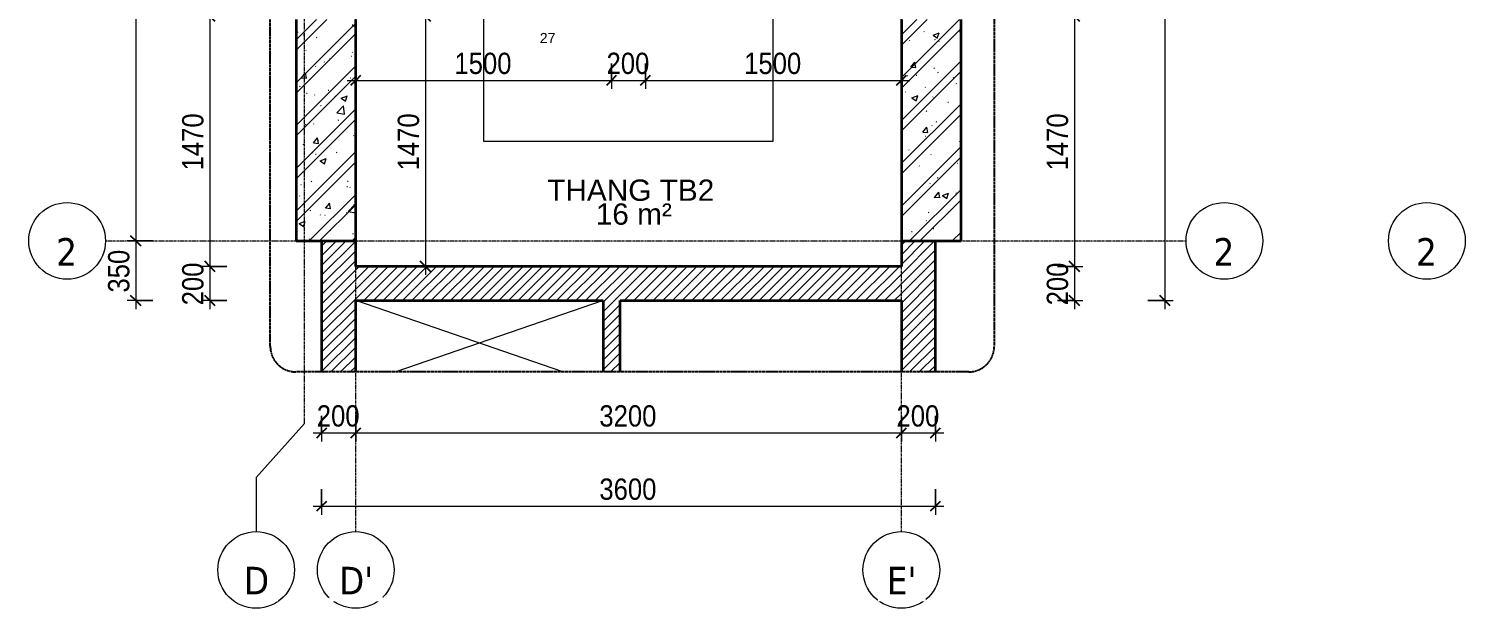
# Model space of a CAD drawing. Header units: millimetres. Extents: x 31919 to 91448, y -42770 to 34550.
# Drawn here: x 31919 to 40344, y -41009 to -37607 of the extents above; entities that cross this region are included whole.
import ezdxf

# ---------------------------------------------------------------- set-up
doc = ezdxf.new("R2010")
doc.units = ezdxf.units.MM
for name, pattern in [('Dash - Tight', [4.5, 3, -1.5]), ('Grid Line', [22.225, 12.7, -3.175, 3.175, -3.175]), ('Hidden', [7.14375, 4.7625, -2.38125])]:
    doc.linetypes.add(name, pattern=pattern)
for name, color, linetype, lineweight in [('0-1', 7, 'Continuous', 5), ('0-2', 250, 'Continuous', 18), ('A-ANNO-DIMS', 211, 'Continuous', 9), ('A-ANNO-DIMS-50', 211, 'Continuous', 9), ('A-AREA-IDEN', 2, 'Continuous', 9), ('A-DETL-GENF-1', 92, 'Dash - Tight', 18), ('A-DETL-GENF-2', 254, 'Continuous', 18), ('A-DETL-GENF-3', 92, 'Hidden', 25), ('A-DETL-MEDM', 33, 'Continuous', 35), ('A-FLOR', 192, 'Continuous', 18), ('A-FLOR-1', 250, 'Continuous', 18), ('A-WALL-1', 113, 'Continuous', 35), ('A-WALL-PATT-1', 111, 'Continuous', 18), ('S-COLS-1', 9, 'Continuous', 5), ('S-COLS-2', 7, 'Continuous', 35), ('S-GRID', 1, 'Continuous', 9), ('S-GRID-1', 1, 'Grid Line', 9), ('S-GRID-IDEN', 1, 'Continuous', 9), ('S-STRS', 31, 'Continuous', 18), ('S-STRS-ANNO', 31, 'Continuous', 18)]:
    doc.layers.add(name, color=color, linetype=linetype, lineweight=lineweight)
doc.styles.add('Arial', font='arial.ttf', dxfattribs={"height": 59.53})
doc.styles.add('Arial_3', font='arial.ttf', dxfattribs={"height": 125})
doc.styles.add('Tahoma_B', font='tahomabd.ttf', dxfattribs={"height": 162.5})
doc.styles.add('UTM Avo', font='', dxfattribs={"width": 0.9, "height": 125})
doc.styles.get('UTM Avo').set_extended_font_data('UTM Avo')
doc.dimstyles.new('1_Dim_chi_tiet_2_5', dxfattribs={"dimscale": 304.8, "dimtxt": 124.912619, "dimasz": 0.19685, "dimexe": 0.164042, "dimexo": 0.0625, "dimgap": 0.016404, "dimtad": 1, "dimdec": 0, "dimrnd": 5, "dimzin": 0, "dimdsep": 46, "dimtxsty": 'UTM Avo', "dimblk1": 'OBLIQUE', "dimblk2": 'OBLIQUE', "dimsah": 1, "dimcen": 0.09, "dimdle": 0.164042, "dimazin": 0, "dimtfac": 1, "dimtdec": 4, "dimtix": 1, "dimtmove": 0, "dimatfit": 3, "dimfxl": 0.328084, "dimfxlon": 1, "dimtvp": 1, "dimtolj": 1, "dimtzin": 0, "dimarcsym": 2})
pattern_1 = [(45, (0, 0), (-28.28427, 28.28427), [])]

# ---------------------------------------------------------------- blocks, each defined once
blk = doc.blocks.new('NCV_TKTC_KET CAU_rvt-1-TKCS_THANG BỘ TB2 - MẶT BẰNG TẦNG 1')
at = {"layer": 'S-COLS-1'}
blk.add_hatch(color=256, dxfattribs=at).paths.add_polyline_path([(37036.9, -34352.6), (37037.4, -34352.6), (37036.9, -33652.6)])
at = {"layer": 'A-FLOR-1'}
for p, q in [((35586, -35452.6), (36985.2, -35452.6)), ((37035.2, -35452.6), (37036.9, -35452.6)), ((33837.3, -39621.5), (33837.3, -39202.6)), ((35287.3, -39202.6), (35287.3, -39621.5))]:
    blk.add_line(p, q, dxfattribs=at)
at = {"layer": 'S-COLS-2'}
blk.add_line((37036.9, -33652.6), (37036.9, -34352.6), dxfattribs=at)
blk = doc.blocks.new('BORDER VIEW - BORDER VIEW-1914818-TKCS_THANG BỘ TB2 - MẶT BẰNG TẦNG 1')
at = {"layer": 'A-DETL-GENF-3'}
for p, q in [((150, 4246.2), (7018.9, 4246.2)), ((0, 150), (0, 4096.2)), ((7168.9, 4096.2), (7168.9, 150)), ((7018.9, 0), (150, 0))]:
    blk.add_line(p, q, dxfattribs=at)
for centre, start, end in [((150, 4096.2), 90, 180), ((7018.9, 4096.2), 0, 90), ((150, 150), 180, 270), ((7018.9, 150), 270, 360)]:
    blk.add_arc(centre, 150, start, end, dxfattribs=at)
blk = doc.blocks.new('Grid - M_Grid Head - Circle-353313-TKCS_THANG BỘ TB2 - MẶT BẰNG TẦNG 1')
at = {"layer": 'S-GRID-IDEN'}
blk.add_circle((0, 0), 4.5, dxfattribs=at)
blk = doc.blocks.new('DIMBLOCK1-TKCS_THANG BỘ TB2 - MẶT BẰNG TẦNG 1')
at = {"layer": 'A-ANNO-DIMS-50'}
for p, q in [((33636.9, -39879.9), (33636.9, -40029.9)), ((33636.9, -39979.9), (33636.9, -39879.9)), ((33836.9, -39879.9), (33836.9, -40029.9)), ((33836.9, -39979.9), (33836.9, -39879.9)), ((33586.9, -39979.9), (33836.9, -39979.9))]:
    blk.add_line(p, q, dxfattribs=at)
at = {"layer": 'A-ANNO-DIMS-50', "lineweight": 25}
for p, q in [((33636.9, -39979.9), (33606.9, -40009.9)), ((33636.9, -39979.9), (33666.9, -39949.9)), ((33836.9, -39979.9), (33806.9, -40009.9)), ((33836.9, -39979.9), (33866.9, -39949.9))]:
    blk.add_line(p, q, dxfattribs=at)
at = {"layer": 'A-ANNO-DIMS-50', "color": 0, "insert": (33608.6, -39817.5), "char_height": 125, "width": 308.118, "attachment_point": 1, "line_spacing_factor": 1.110334, "style": 'UTM Avo'}
blk.add_mtext('200', dxfattribs=at)
blk = doc.blocks.new('_Oblique')
at = {"color": 0, "linetype": 'ByBlock', "lineweight": -2}
blk.add_line((-0.5, -0.5), (0.5, 0.5), dxfattribs=at)
blk = doc.blocks.new('DIMBLOCK2-TKCS_THANG BỘ TB2 - MẶT BẰNG TẦNG 1')
at = {"layer": 'A-ANNO-DIMS-50'}
for p, q in [((33836.9, -39879.9), (33836.9, -40029.9)), ((33836.9, -39979.9), (33836.9, -39879.9)), ((37036.9, -39879.9), (37036.9, -40029.9)), ((37036.9, -39979.9), (37036.9, -39879.9)), ((33836.9, -39979.9), (37036.9, -39979.9))]:
    blk.add_line(p, q, dxfattribs=at)
at = {"layer": 'A-ANNO-DIMS-50', "lineweight": 25}
for p, q in [((33836.9, -39979.9), (33806.9, -40009.9)), ((33836.9, -39979.9), (33866.9, -39949.9)), ((37036.9, -39979.9), (37006.9, -40009.9)), ((37036.9, -39979.9), (37066.9, -39949.9))]:
    blk.add_line(p, q, dxfattribs=at)
at = {"layer": 'A-ANNO-DIMS-50', "color": 0, "insert": (35265.8, -39817.5), "char_height": 125, "width": 410.824, "attachment_point": 1, "line_spacing_factor": 1.110334, "style": 'UTM Avo'}
blk.add_mtext('3200', dxfattribs=at)
blk = doc.blocks.new('DIMBLOCK3-TKCS_THANG BỘ TB2 - MẶT BẰNG TẦNG 1')
at = {"layer": 'A-ANNO-DIMS-50'}
for p, q in [((37036.9, -39879.9), (37036.9, -40029.9)), ((37036.9, -39979.9), (37036.9, -39879.9)), ((37236.9, -39879.9), (37236.9, -40029.9)), ((37236.9, -39979.9), (37236.9, -39879.9)), ((37036.9, -39979.9), (37286.9, -39979.9))]:
    blk.add_line(p, q, dxfattribs=at)
at = {"layer": 'A-ANNO-DIMS-50', "lineweight": 25}
for p, q in [((37036.9, -39979.9), (37006.9, -40009.9)), ((37036.9, -39979.9), (37066.9, -39949.9)), ((37236.9, -39979.9), (37206.9, -40009.9)), ((37236.9, -39979.9), (37266.9, -39949.9))]:
    blk.add_line(p, q, dxfattribs=at)
at = {"layer": 'A-ANNO-DIMS-50', "color": 0, "insert": (37008.6, -39817.5), "char_height": 125, "width": 308.118, "attachment_point": 1, "line_spacing_factor": 1.110334, "style": 'UTM Avo'}
blk.add_mtext('200', dxfattribs=at)
blk = doc.blocks.new('DIMBLOCK4-TKCS_THANG BỘ TB2 - MẶT BẰNG TẦNG 1')
at = {"layer": 'A-ANNO-DIMS-50'}
for p, q in [((33636.9, -40309.9), (33636.9, -40459.9)), ((33636.9, -40409.9), (33636.9, -40309.9)), ((37236.9, -40309.9), (37236.9, -40459.9)), ((37236.9, -40409.9), (37236.9, -40309.9)), ((33586.9, -40409.9), (37286.9, -40409.9))]:
    blk.add_line(p, q, dxfattribs=at)
at = {"layer": 'A-ANNO-DIMS-50', "lineweight": 25}
for p, q in [((33636.9, -40409.9), (33606.9, -40439.9)), ((33636.9, -40409.9), (33666.9, -40379.9)), ((37236.9, -40409.9), (37206.9, -40439.9)), ((37236.9, -40409.9), (37266.9, -40379.9))]:
    blk.add_line(p, q, dxfattribs=at)
at = {"layer": 'A-ANNO-DIMS-50', "color": 0, "insert": (35265.8, -40247.5), "char_height": 125, "width": 410.824, "attachment_point": 1, "line_spacing_factor": 1.110334, "style": 'UTM Avo'}
blk.add_mtext('3600', dxfattribs=at)
blk = doc.blocks.new('DIMBLOCK14-TKCS_THANG BỘ TB2 - MẶT BẰNG TẦNG 1')
at = {"layer": 'A-ANNO-DIMS-50'}
for p, q in [((37952.1, -37532.6), (38102.1, -37532.6)), ((38052.1, -37532.6), (37952.1, -37532.6)), ((38052.1, -37532.6), (38052.1, -39002.6)), ((37952.1, -39002.6), (38102.1, -39002.6)), ((38052.1, -39002.6), (37952.1, -39002.6))]:
    blk.add_line(p, q, dxfattribs=at)
at = {"layer": 'A-ANNO-DIMS-50', "lineweight": 25}
for p, q in [((38052.1, -37532.6), (38022.1, -37502.6)), ((38052.1, -37532.6), (38082.1, -37562.6)), ((38052.1, -39002.6), (38022.1, -38972.6)), ((38052.1, -39002.6), (38082.1, -39032.6))]:
    blk.add_line(p, q, dxfattribs=at)
at = {"layer": 'A-ANNO-DIMS-50', "color": 0, "insert": (37889.7, -38438.7), "char_height": 125, "width": 410.824, "attachment_point": 1, "rotation": 90, "line_spacing_factor": 1.110334, "style": 'UTM Avo'}
blk.add_mtext('1470', dxfattribs=at)
blk = doc.blocks.new('DIMBLOCK15-TKCS_THANG BỘ TB2 - MẶT BẰNG TẦNG 1')
at = {"layer": 'A-ANNO-DIMS-50'}
for p, q in [((37952.1, -39002.6), (38102.1, -39002.6)), ((38052.1, -39002.6), (37952.1, -39002.6)), ((38052.1, -39002.6), (38052.1, -39252.6)), ((37952.1, -39202.6), (38102.1, -39202.6)), ((38052.1, -39202.6), (37952.1, -39202.6))]:
    blk.add_line(p, q, dxfattribs=at)
at = {"layer": 'A-ANNO-DIMS-50', "lineweight": 25}
for p, q in [((38052.1, -39002.6), (38022.1, -38972.6)), ((38052.1, -39002.6), (38082.1, -39032.6)), ((38052.1, -39202.6), (38022.1, -39172.6)), ((38052.1, -39202.6), (38082.1, -39232.6))]:
    blk.add_line(p, q, dxfattribs=at)
at = {"layer": 'A-ANNO-DIMS-50', "color": 0, "insert": (37889.7, -39230.9), "char_height": 125, "width": 308.118, "attachment_point": 1, "rotation": 90, "line_spacing_factor": 1.110334, "style": 'UTM Avo'}
blk.add_mtext('200', dxfattribs=at)
blk = doc.blocks.new('DIMBLOCK16-TKCS_THANG BỘ TB2 - MẶT BẰNG TẦNG 1')
at = {"layer": 'A-ANNO-DIMS-50'}
for p, q in [((38582.1, -33602.6), (38582.1, -39252.6)), ((38682.1, -33652.6), (38532.1, -33652.6)), ((38582.1, -33652.6), (38682.1, -33652.6)), ((38482.1, -39202.6), (38632.1, -39202.6)), ((38582.1, -39202.6), (38482.1, -39202.6))]:
    blk.add_line(p, q, dxfattribs=at)
at = {"layer": 'A-ANNO-DIMS-50', "lineweight": 25}
for p, q in [((38582.1, -33652.6), (38552.1, -33622.6)), ((38582.1, -33652.6), (38612.1, -33682.6)), ((38582.1, -39202.6), (38552.1, -39172.6)), ((38582.1, -39202.6), (38612.1, -39232.6))]:
    blk.add_line(p, q, dxfattribs=at)
at = {"layer": 'A-ANNO-DIMS-50', "color": 0, "insert": (38419.7, -36598.7), "char_height": 125, "width": 410.824, "attachment_point": 1, "rotation": 90, "line_spacing_factor": 1.110334, "style": 'UTM Avo'}
blk.add_mtext('5550', dxfattribs=at)
blk = doc.blocks.new('DIMBLOCK20-TKCS_THANG BỘ TB2 - MẶT BẰNG TẦNG 1')
at = {"layer": 'A-ANNO-DIMS-50'}
for p, q in [((33081, -37532.6), (32931, -37532.6)), ((32981, -37532.6), (32981, -39002.6)), ((32981, -37532.6), (33081, -37532.6)), ((33081, -39002.6), (32931, -39002.6)), ((32981, -39002.6), (33081, -39002.6))]:
    blk.add_line(p, q, dxfattribs=at)
at = {"layer": 'A-ANNO-DIMS-50', "lineweight": 25}
for p, q in [((32981, -37532.6), (32951, -37502.6)), ((32981, -37532.6), (33011, -37562.6)), ((32981, -39002.6), (32951, -38972.6)), ((32981, -39002.6), (33011, -39032.6))]:
    blk.add_line(p, q, dxfattribs=at)
at = {"layer": 'A-ANNO-DIMS-50', "color": 0, "insert": (32818.6, -38438.7), "char_height": 125, "width": 410.824, "attachment_point": 1, "rotation": 90, "line_spacing_factor": 1.110334, "style": 'UTM Avo'}
blk.add_mtext('1470', dxfattribs=at)
blk = doc.blocks.new('DIMBLOCK21-TKCS_THANG BỘ TB2 - MẶT BẰNG TẦNG 1')
at = {"layer": 'A-ANNO-DIMS-50'}
for p, q in [((33081, -39002.6), (32931, -39002.6)), ((32981, -39002.6), (32981, -39252.6)), ((32981, -39002.6), (33081, -39002.6)), ((33081, -39202.6), (32931, -39202.6)), ((32981, -39202.6), (33081, -39202.6))]:
    blk.add_line(p, q, dxfattribs=at)
at = {"layer": 'A-ANNO-DIMS-50', "lineweight": 25}
for p, q in [((32981, -39002.6), (32951, -38972.6)), ((32981, -39002.6), (33011, -39032.6)), ((32981, -39202.6), (32951, -39172.6)), ((32981, -39202.6), (33011, -39232.6))]:
    blk.add_line(p, q, dxfattribs=at)
at = {"layer": 'A-ANNO-DIMS-50', "color": 0, "insert": (32818.6, -39230.9), "char_height": 125, "width": 308.118, "attachment_point": 1, "rotation": 90, "line_spacing_factor": 1.110334, "style": 'UTM Avo'}
blk.add_mtext('200', dxfattribs=at)
blk = doc.blocks.new('DIMBLOCK22-TKCS_THANG BỘ TB2 - MẶT BẰNG TẦNG 1')
at = {"layer": 'A-ANNO-DIMS-50'}
for p, q in [((33836.9, -37810.4), (33836.9, -37960.4)), ((33836.9, -37910.4), (33836.9, -37810.4)), ((35336.9, -37810.4), (35336.9, -37960.4)), ((35336.9, -37910.4), (35336.9, -37810.4)), ((33786.9, -37910.4), (35336.9, -37910.4))]:
    blk.add_line(p, q, dxfattribs=at)
at = {"layer": 'A-ANNO-DIMS-50', "lineweight": 25}
for p, q in [((33836.9, -37910.4), (33806.9, -37940.4)), ((33836.9, -37910.4), (33866.9, -37880.4)), ((35336.9, -37910.4), (35306.9, -37940.4)), ((35336.9, -37910.4), (35366.9, -37880.4))]:
    blk.add_line(p, q, dxfattribs=at)
at = {"layer": 'A-ANNO-DIMS-50', "color": 0, "insert": (34415.8, -37748), "char_height": 125, "width": 410.824, "attachment_point": 1, "line_spacing_factor": 1.110334, "style": 'UTM Avo'}
blk.add_mtext('1500', dxfattribs=at)
blk = doc.blocks.new('DIMBLOCK23-TKCS_THANG BỘ TB2 - MẶT BẰNG TẦNG 1')
at = {"layer": 'A-ANNO-DIMS-50'}
for p, q in [((35336.9, -37810.4), (35336.9, -37960.4)), ((35336.9, -37910.4), (35336.9, -37810.4)), ((35535.6, -37810.4), (35535.6, -37960.4)), ((35535.6, -37910.4), (35535.6, -37810.4)), ((35336.9, -37910.4), (35535.6, -37910.4))]:
    blk.add_line(p, q, dxfattribs=at)
at = {"layer": 'A-ANNO-DIMS-50', "lineweight": 25}
for p, q in [((35336.9, -37910.4), (35306.9, -37940.4)), ((35336.9, -37910.4), (35366.9, -37880.4)), ((35535.6, -37910.4), (35505.6, -37940.4)), ((35535.6, -37910.4), (35565.6, -37880.4))]:
    blk.add_line(p, q, dxfattribs=at)
at = {"layer": 'A-ANNO-DIMS-50', "color": 0, "insert": (35307.9, -37748), "char_height": 125, "width": 308.118, "attachment_point": 1, "line_spacing_factor": 1.110334, "style": 'UTM Avo'}
blk.add_mtext('200', dxfattribs=at)
blk = doc.blocks.new('DIMBLOCK24-TKCS_THANG BỘ TB2 - MẶT BẰNG TẦNG 1')
at = {"layer": 'A-ANNO-DIMS-50'}
for p, q in [((35535.6, -37810.4), (35535.6, -37960.4)), ((35535.6, -37910.4), (35535.6, -37810.4)), ((37036.9, -37810.4), (37036.9, -37960.4)), ((37036.9, -37910.4), (37036.9, -37810.4)), ((35535.6, -37910.4), (37086.9, -37910.4))]:
    blk.add_line(p, q, dxfattribs=at)
at = {"layer": 'A-ANNO-DIMS-50', "lineweight": 25}
for p, q in [((35535.6, -37910.4), (35505.6, -37940.4)), ((35535.6, -37910.4), (35565.6, -37880.4)), ((37036.9, -37910.4), (37006.9, -37940.4)), ((37036.9, -37910.4), (37066.9, -37880.4))]:
    blk.add_line(p, q, dxfattribs=at)
at = {"layer": 'A-ANNO-DIMS-50', "color": 0, "insert": (36115.1, -37748), "char_height": 125, "width": 410.824, "attachment_point": 1, "line_spacing_factor": 1.110334, "style": 'UTM Avo'}
blk.add_mtext('1500', dxfattribs=at)
blk = doc.blocks.new('DIMBLOCK25-TKCS_THANG BỘ TB2 - MẶT BẰNG TẦNG 1')
at = {"layer": 'A-ANNO-DIMS-50'}
for p, q in [((32546.5, -33602.6), (32546.5, -38852.6)), ((32646.5, -33652.6), (32496.5, -33652.6)), ((32546.5, -33652.6), (32646.5, -33652.6)), ((32646.5, -38852.6), (32496.5, -38852.6)), ((32546.5, -38852.6), (32646.5, -38852.6))]:
    blk.add_line(p, q, dxfattribs=at)
at = {"layer": 'A-ANNO-DIMS-50', "lineweight": 25}
for p, q in [((32546.5, -33652.6), (32516.5, -33622.6)), ((32546.5, -33652.6), (32576.5, -33682.6)), ((32546.5, -38852.6), (32516.5, -38822.6)), ((32546.5, -38852.6), (32576.5, -38882.6))]:
    blk.add_line(p, q, dxfattribs=at)
at = {"layer": 'A-ANNO-DIMS-50', "color": 0, "insert": (32384.2, -36423.7), "char_height": 125, "width": 410.824, "attachment_point": 1, "rotation": 90, "line_spacing_factor": 1.110334, "style": 'UTM Avo'}
blk.add_mtext('5200', dxfattribs=at)
blk = doc.blocks.new('DIMBLOCK26-TKCS_THANG BỘ TB2 - MẶT BẰNG TẦNG 1')
at = {"layer": 'A-ANNO-DIMS-50', "lineweight": 25}
for p, q in [((32546.5, -38852.6), (32516.5, -38822.6)), ((32546.5, -38852.6), (32576.5, -38882.6)), ((32546.5, -39202.6), (32516.5, -39172.6)), ((32546.5, -39202.6), (32576.5, -39232.6))]:
    blk.add_line(p, q, dxfattribs=at)
at = {"layer": 'A-ANNO-DIMS-50'}
for p, q in [((32646.5, -38852.6), (32496.5, -38852.6)), ((32546.5, -38852.6), (32546.5, -39252.6)), ((32546.5, -38852.6), (32646.5, -38852.6)), ((32646.5, -39202.6), (32496.5, -39202.6)), ((32546.5, -39202.6), (32646.5, -39202.6))]:
    blk.add_line(p, q, dxfattribs=at)
at = {"layer": 'A-ANNO-DIMS-50', "color": 0, "insert": (32384.2, -39155.9), "char_height": 125, "width": 308.118, "attachment_point": 1, "rotation": 90, "line_spacing_factor": 1.110334, "style": 'UTM Avo'}
blk.add_mtext('350', dxfattribs=at)
blk = doc.blocks.new('DIMBLOCK29-TKCS_THANG BỘ TB2 - MẶT BẰNG TẦNG 1')
at = {"layer": 'A-ANNO-DIMS-50'}
for p, q in [((34245.6, -37482.6), (34245.6, -39052.6)), ((34345.6, -37532.6), (34195.6, -37532.6)), ((34245.6, -37532.6), (34345.6, -37532.6)), ((34345.6, -39002.6), (34195.6, -39002.6)), ((34245.6, -39002.6), (34345.6, -39002.6))]:
    blk.add_line(p, q, dxfattribs=at)
at = {"layer": 'A-ANNO-DIMS-50', "lineweight": 25}
for p, q in [((34245.6, -37532.6), (34215.6, -37502.6)), ((34245.6, -37532.6), (34275.6, -37562.6)), ((34245.6, -39002.6), (34215.6, -38972.6)), ((34245.6, -39002.6), (34275.6, -39032.6))]:
    blk.add_line(p, q, dxfattribs=at)
at = {"layer": 'A-ANNO-DIMS-50', "color": 0, "insert": (34083.2, -38438.7), "char_height": 125, "width": 410.824, "attachment_point": 1, "rotation": 90, "line_spacing_factor": 1.110334, "style": 'UTM Avo'}
blk.add_mtext('1470', dxfattribs=at)
blk = doc.blocks.new('Grid - M_Grid Head - Circle-353313-TKCS_THANG BỘ TB2 - MẶT BẰNG TẦNG 2-7')
at = {"layer": 'S-GRID-IDEN'}
blk.add_circle((0, 0), 4.5, dxfattribs=at)

msp = doc.modelspace()

# ---------------------------------------------------------------- hatches: boundary and pattern name
at = {"layer": 'A-DETL-GENF-2'}
h = msp.add_hatch(dxfattribs=at)
h.set_pattern_fill('FP_2', color=256, style=0, pattern_type=2)
h.set_pattern_definition([(50, (0, 0), (364.368, -31.8783), [38.1, -419.1]), (355, (0, 0), (-70.4859, 382.1133), [30.48, -335.28]), (100.451, (30.36, -2.66), (293.885, 350.2334), [32.38, -356.18]), (46.184, (0, 101.6), (542.1585, -84.086), [57.15, -628.65]), (96.636, (45.2, 94.6), (474.805, 494.8554), [48.57, -534.27]), (351.184, (0, 101.6), (474.81, 494.85), [45.72, -502.92]), (21, (50.8, 76.2), (303.2285, -204.5305), [38.1, -419.1]), (326, (50.8, 76.2), (123.604, 368.376), [30.48, -335.28]), (71.451, (76.07, 59.16), (426.8341, 163.8427), [32.38, -356.18]), (37.5, (0, 0), (6.17665, 169.11015), [3.353, -327.863, 3.353, -337.007, -336.55]), (37.5, (0, 0), (6.17665, 169.11015), [-671.576, 3.353, -333.197]), (7.5, (0, 0), (133.6389, 200.3615), [3.353, -190.703, 3.353, -320.243, -128.27]), (7.5, (0, 0), (133.6389, 200.3615), [-517.652, 3.353, -124.917]), (327.5, (-113.28, 0), (271.18182, -11.45836), [3.353, -123.647, 3.353, -392.887, -525.78]), (327.5, (-113.28, 0), (271.18182, -11.45836), [-523.24, 3.353, -522.427]), (317.5, (-164.08, 0), (296.2585, 50.8528), [3.353, -161.747, 3.353, -259.791, -373.38]), (317.5, (-164.08, 0), (296.2585, 50.8528), [-428.244, 3.353, -370.027]), (45, (0, 0), (-125.7236, 125.7236), []), (45, (0, 190.5), (-125.7236, 125.7236), [])])
h.paths.add_polyline_path([(33486.9, -38852.7), (33836.9, -38852.7), (33836.9, -37552.6), (33486.9, -37552.6)])
h.paths.add_polyline_path([(37036.9, -38852.6), (37386.9, -38852.6), (37386.9, -37552.6), (37036.9, -37552.6)])
h.paths.add_polyline_path([(33836.9, -34352.6), (33836.9, -33652.6), (33486.9, -33652.6), (33486.9, -34352.6), (33767.7, -34352.6)])
h.paths.add_polyline_path([(37227.9, -34352.6), (37386.9, -34352.6), (37386.9, -33652.6), (37037.4, -33652.6), (37037.4, -34352.6)])
at = {"layer": 'A-WALL-PATT-1'}
h = msp.add_hatch(dxfattribs=at)
h.set_pattern_fill('FP_1', color=256, style=0, pattern_type=2)
h.set_pattern_definition(pattern_1)
h.paths.add_polyline_path([(33836.9, -39621.5), (33836.9, -38852.7), (33636.9, -38852.7), (33636.9, -39621.5), (33805.3, -39621.5)])
h = msp.add_hatch(dxfattribs=at)
h.set_pattern_fill('FP_1', color=256, style=0, pattern_type=2)
h.set_pattern_definition(pattern_1)
h.paths.add_polyline_path([(37068.5, -39621.5), (37236.9, -39621.5), (37236.9, -38852.6), (37036.9, -38852.6), (37036.9, -39621.5)])
h = msp.add_hatch(dxfattribs=at)
h.set_pattern_fill('FP_1', color=256, style=0, pattern_type=2)
h.set_pattern_definition(pattern_1)
h.paths.add_polyline_path([(37036.9, -39202.6), (37036.9, -39002.6), (33836.9, -39002.6), (33836.9, -39202.6), (35497.8, -39202.6)])
h = msp.add_hatch(dxfattribs=at)
h.set_pattern_fill('FP_1', color=256, style=0, pattern_type=2)
h.set_pattern_definition(pattern_1)
h.paths.add_polyline_path([(35322, -39621.5), (35387.4, -39621.5), (35387.4, -39202.6), (35287.4, -39202.6), (35287.4, -39621.5)])

# ---------------------------------------------------------------- linework, layer by layer
at = {"layer": '0-2'}
for p, q in [((35052.1, -39621.5), (33837.3, -39202.6)), ((33837.3, -39621.5), (33837.3, -39202.6)), ((35287.3, -39202.6), (34072.5, -39621.5)), ((35287.3, -39202.6), (35287.3, -39621.5))]:
    msp.add_line(p, q, dxfattribs=at)
at = {"layer": 'A-DETL-MEDM'}
for p, q in [((33486.9, -37552.6), (33486.9, -38852.7)), ((33836.9, -38852.7), (33836.9, -37552.6)), ((37036.9, -37552.6), (37036.9, -38852.6)), ((37386.9, -38852.6), (37386.9, -37552.6)), ((33486.9, -38852.7), (33836.9, -38852.7)), ((37036.9, -38852.6), (37386.9, -38852.6))]:
    msp.add_line(p, q, dxfattribs=at)
at = {"layer": 'A-FLOR'}
msp.add_line((37035.3, -39621.5), (37035.3, -39202.6), dxfattribs=at)
at = {"layer": 'A-WALL-1'}
for p, q in [((33636.9, -38852.7), (33636.9, -39621.5)), ((33836.9, -39002.6), (33836.9, -38852.7)), ((37036.9, -38852.6), (37036.9, -39002.6)), ((37236.9, -39621.5), (37236.9, -38852.6)), ((37036.9, -39002.6), (33836.9, -39002.6)), ((33836.9, -39621.5), (33836.9, -39202.6)), ((33836.9, -39202.6), (35287.4, -39202.6)), ((35287.4, -39202.6), (35287.4, -39621.5)), ((35387.4, -39202.6), (37036.9, -39202.6)), ((35387.4, -39621.5), (35387.4, -39202.6)), ((37036.9, -39202.6), (37036.9, -39621.5))]:
    msp.add_line(p, q, dxfattribs=at)
at = {"layer": 'S-GRID'}
for p, q in [((33536.9, -39924.4), (33252.9, -40241.9)), ((33252.9, -40241.9), (33252.9, -40559.4))]:
    msp.add_line(p, q, dxfattribs=at)
at = {"layer": 'S-GRID-1'}
for p, q in [((33836.9, -39309.4), (33836.9, -32899.5)), ((37036.9, -39309.4), (37036.9, -32899.5)), ((33536.9, -38674.4), (33536.9, -33534.5)), ((33536.9, -39924.4), (33536.9, -38674.4)), ((32369, -38852.6), (33619, -38852.6)), ((33619, -38852.6), (37456.6, -38852.6)), ((37456.6, -38852.6), (38706.6, -38852.6)), ((33836.9, -40559.4), (33836.9, -39309.4)), ((37036.9, -40559.4), (37036.9, -39309.4))]:
    msp.add_line(p, q, dxfattribs=at)
at = {"layer": 'S-STRS'}
msp.add_line((37035.6, -39002.6), (37035.6, -37532.6), dxfattribs=at)
at = {"layer": 'S-STRS-ANNO'}
for p, q in [((34586.9, -37532.6), (34586.9, -38267.6)), ((36285.6, -38267.6), (36285.6, -37532.6)), ((34586.9, -38267.6), (36285.6, -38267.6))]:
    msp.add_line(p, q, dxfattribs=at)

# ---------------------------------------------------------------- block references
at = {"layer": '0-1'}
msp.add_blockref('NCV_TKTC_KET CAU_rvt-1-TKCS_THANG BỘ TB2 - MẶT BẰNG TẦNG 1', (0, 0), dxfattribs=at)
at = {"layer": 'A-DETL-GENF-1', "rotation": 270.0000000000001}
msp.add_blockref('BORDER VIEW - BORDER VIEW-1914818-TKCS_THANG BỘ TB2 - MẶT BẰNG TẦNG 1', (33335.6, -32452.6), dxfattribs=at)
at = {"layer": 'S-GRID-IDEN', "xscale": 49.99999999999998, "yscale": 49.99999999999998, "zscale": 49.99999999999998, "rotation": 269.9999999999996}
for name, p in [('Grid - M_Grid Head - Circle-353313-TKCS_THANG BỘ TB2 - MẶT BẰNG TẦNG 1', (32144, -38852.6)), ('Grid - M_Grid Head - Circle-353313-TKCS_THANG BỘ TB2 - MẶT BẰNG TẦNG 1', (38931.6, -38852.6)), ('Grid - M_Grid Head - Circle-353313-TKCS_THANG BỘ TB2 - MẶT BẰNG TẦNG 2-7', (40119.4, -38852.6))]:
    msp.add_blockref(name, p, dxfattribs=at)
at = {"layer": 'S-GRID-IDEN', "xscale": 49.99999999999998, "yscale": 49.99999999999998, "zscale": 49.99999999999998}
for p in [(33252.9, -40784.4), (33836.9, -40784.4), (37036.9, -40784.4)]:
    msp.add_blockref('Grid - M_Grid Head - Circle-353313-TKCS_THANG BỘ TB2 - MẶT BẰNG TẦNG 1', p, dxfattribs=at)

# ---------------------------------------------------------------- texts
at = {"layer": 'A-AREA-IDEN', "char_height": 125, "line_spacing_factor": 0.936439, "style": 'Arial_3'}
for s, insert, width, attachment_point in [('\\pt2.5,5,7.5,10,12.5,15,17.5,20,22.5,25,27.5,30,32.5,35,37.5,40,42.5,45,47.5,50,52.5,55,57.5,60,62.5,65,67.5,70,72.5,75,77.5,80;THANG TB2', (35449.9, -38619.2), 985.5, 8), ('\\pt2.5,5,7.5,10,12.5,15,17.5,20,22.5,25,27.5,30,32.5,35,37.5,40,42.5,45,47.5,50,52.5,55,57.5,60,62.5,65,67.5,70,72.5,75,77.5,80;16 m²', (35467.7, -38696.1), 453, 5)]:
    msp.add_mtext(s, dxfattribs=dict(at, insert=insert, width=width, attachment_point=attachment_point))
at = {"layer": 'S-STRS-ANNO', "insert": (34916.2, -37632), "char_height": 59.53, "width": 109.886, "attachment_point": 1, "line_spacing_factor": 0.941778, "style": 'Arial'}
msp.add_mtext('27', dxfattribs=at)

# ---------------------------------------------------------------- dimensions: what is measured, and where the dimension line sits
at = {"layer": 'A-ANNO-DIMS'}
for base, p1, p2, override, picture, middle in [((32546.5, -38852.6), (32646.5, -33652.6), (32646.5, -38852.6), {"dimpost": '<>', "dimfxl": 5200}, 'DIMBLOCK25-TKCS_THANG BỘ TB2 - MẶT BẰNG TẦNG 1', (32476.9, -36252.6)), ((38582.1, -39202.6), (38682.1, -33652.6), (38482.1, -39202.6), {"dimpost": '<>', "dimfxl": 5553.602434}, 'DIMBLOCK16-TKCS_THANG BỘ TB2 - MẶT BẰNG TẦNG 1', (38512.4, -36427.6)), ((34245.6, -39002.6), (34345.6, -37532.6), (34345.6, -39002.6), {"dimpost": '<>', "dimfxl": 1470}, 'DIMBLOCK29-TKCS_THANG BỘ TB2 - MẶT BẰNG TẦNG 1', (34175.9, -38267.6)), ((32981, -39002.6), (33081, -37532.6), (33081, -39002.6), {"dimpost": '<>', "dimfxl": 1470}, 'DIMBLOCK20-TKCS_THANG BỘ TB2 - MẶT BẰNG TẦNG 1', (32911.3, -38267.6)), ((38052.1, -39002.6), (37952.1, -37532.6), (37952.1, -39002.6), {"dimpost": '<>', "dimfxl": 1470}, 'DIMBLOCK14-TKCS_THANG BỘ TB2 - MẶT BẰNG TẦNG 1', (37982.4, -38267.6)), ((32546.5, -39202.6), (32646.5, -38852.6), (32646.5, -39202.6), {"dimpost": '<>', "dimfxl": 350}, 'DIMBLOCK26-TKCS_THANG BỘ TB2 - MẶT BẰNG TẦNG 1', (32476.9, -39027.6)), ((32981, -39202.6), (33081, -39002.6), (33081, -39202.6), {"dimpost": '<>', "dimfxl": 200}, 'DIMBLOCK21-TKCS_THANG BỘ TB2 - MẶT BẰNG TẦNG 1', (32911.3, -39102.6)), ((38052.1, -39202.6), (37952.1, -39002.6), (37952.1, -39202.6), {"dimpost": '<>', "dimfxl": 200}, 'DIMBLOCK15-TKCS_THANG BỘ TB2 - MẶT BẰNG TẦNG 1', (37982.4, -39102.6))]:
    dim = msp.add_linear_dim(base=base, p1=p1, p2=p2, angle=90, dimstyle='1_Dim_chi_tiet_2_5', override=override, dxfattribs=at)
    dim.commit()
    dim.dimension.update_dxf_attribs({"geometry": picture, "text_midpoint": middle})
for base, p1, p2, override, picture, middle in [((35336.9, -37910.4), (33836.9, -37810.4), (35336.9, -37810.4), {"dimpost": '<>', "dimfxl": 1500}, 'DIMBLOCK22-TKCS_THANG BỘ TB2 - MẶT BẰNG TẦNG 1', (34586.9, -37840.7)), ((35535.6, -37910.4), (35336.9, -37810.4), (35535.6, -37810.4), {"dimpost": '<>', "dimfxl": 198.64908}, 'DIMBLOCK23-TKCS_THANG BỘ TB2 - MẶT BẰNG TẦNG 1', (35436.3, -37840.7)), ((37036.9, -37910.4), (35535.6, -37810.4), (37036.9, -37810.4), {"dimpost": '<>', "dimfxl": 1501.35092}, 'DIMBLOCK24-TKCS_THANG BỘ TB2 - MẶT BẰNG TẦNG 1', (36286.3, -37840.7)), ((33836.9, -39979.9), (33636.9, -39879.9), (33836.9, -39879.9), {"dimpost": '<>', "dimfxl": 200}, 'DIMBLOCK1-TKCS_THANG BỘ TB2 - MẶT BẰNG TẦNG 1', (33736.9, -39910.2)), ((37036.9, -39979.9), (33836.9, -39879.9), (37036.9, -39879.9), {"dimpost": '<>', "dimfxl": 3200}, 'DIMBLOCK2-TKCS_THANG BỘ TB2 - MẶT BẰNG TẦNG 1', (35436.9, -39910.2)), ((37236.9, -39979.9), (37036.9, -39879.9), (37236.9, -39879.9), {"dimpost": '<>', "dimfxl": 200}, 'DIMBLOCK3-TKCS_THANG BỘ TB2 - MẶT BẰNG TẦNG 1', (37136.9, -39910.2)), ((37236.9, -40409.9), (33636.9, -40309.9), (37236.9, -40309.9), {"dimpost": '<>', "dimfxl": 3600}, 'DIMBLOCK4-TKCS_THANG BỘ TB2 - MẶT BẰNG TẦNG 1', (35436.9, -40340.2))]:
    dim = msp.add_linear_dim(base=base, p1=p1, p2=p2, dimstyle='1_Dim_chi_tiet_2_5', override=override, dxfattribs=at)
    dim.commit()
    dim.dimension.update_dxf_attribs({"geometry": picture, "text_midpoint": middle})

# ---------------------------------------------------------------- next in the draw order: texts
at = {"layer": 'S-GRID-IDEN', "char_height": 162.5, "attachment_point": 5, "line_spacing_factor": 0.996129, "style": 'Tahoma_B', "bg_fill": 3, "box_fill_scale": 1.25, "bg_fill_color": 256, "bg_fill_true_color": 13158600, "bg_fill_transparency": 0}
for s, insert, width in [('\\pt634.99962,1269.99925,1905.0005,2540.00013,3174.99975,3809.99937,4445.00062,5080.00025,5714.99987,6349.9995,6985.00075,7620.00037,8255,8889.99962,9524.99925,10160.0005,10795.00013,11429.99975,12064.99938,12700.00063,13335.00025,13969.99988,14604.9995,15240.00075,15875.00038,16510,17144.99963,17779.99925,18415.0005,19050.00013,19684.99975,20319.99938;2', (32141.2, -38917.5), 145.5), ('\\pt634.99962,1269.99925,1905.0005,2540.00013,3174.99975,3809.99937,4445.00062,5080.00025,5714.99987,6349.9995,6985.00075,7620.00037,8255,8889.99962,9524.99925,10160.0005,10795.00013,11429.99975,12064.99938,12700.00063,13335.00025,13969.99988,14604.9995,15240.00075,15875.00038,16510,17144.99963,17779.99925,18415.0005,19050.00013,19684.99975,20319.99938;2', (38928.8, -38917.5), 145.5), ('\\pt634.99962,1269.99925,1905.0005,2540.00013,3174.99975,3809.99937,4445.00062,5080.00025,5714.99987,6349.9995,6985.00075,7620.00037,8255,8889.99962,9524.99925,10160.0005,10795.00013,11429.99975,12064.99938,12700.00063,13335.00025,13969.99988,14604.9995,15240.00075,15875.00038,16510,17144.99963,17779.99925,18415.0005,19050.00013,19684.99975,20319.99938;2', (40116.6, -38917.5), 145.5), ('\\pt634.99962,1269.99925,1905.0005,2540.00013,3174.99975,3809.99937,4445.00062,5080.00025,5714.99987,6349.9995,6985.00075,7620.00037,8255,8889.99962,9524.99925,10160.0005,10795.00013,11429.99975,12064.99938,12700.00063,13335.00025,13969.99988,14604.9995,15240.00075,15875.00038,16510,17144.99963,17779.99925,18415.0005,19050.00013,19684.99975,20319.99938;D', (33255, -40846.8), 172), ("\\pt634.99962,1269.99925,1905.0005,2540.00013,3174.99975,3809.99937,4445.00062,5080.00025,5714.99987,6349.9995,6985.00075,7620.00037,8255,8889.99962,9524.99925,10160.0005,10795.00013,11429.99975,12064.99938,12700.00063,13335.00025,13969.99988,14604.9995,15240.00075,15875.00038,16510,17144.99963,17779.99925,18415.0005,19050.00013,19684.99975,20319.99938;D'", (33839.3, -40846.8), 231.5), ("\\pt634.99962,1269.99925,1905.0005,2540.00013,3174.99975,3809.99937,4445.00062,5080.00025,5714.99987,6349.9995,6985.00075,7620.00037,8255,8889.99962,9524.99925,10160.0005,10795.00013,11429.99975,12064.99938,12700.00063,13335.00025,13969.99988,14604.9995,15240.00075,15875.00038,16510,17144.99963,17779.99925,18415.0005,19050.00013,19684.99975,20319.99938;E'", (37039, -40846.8), 198.5)]:
    msp.add_mtext(s, dxfattribs=dict(at, insert=insert, width=width))

doc.saveas('drawing.dxf')
